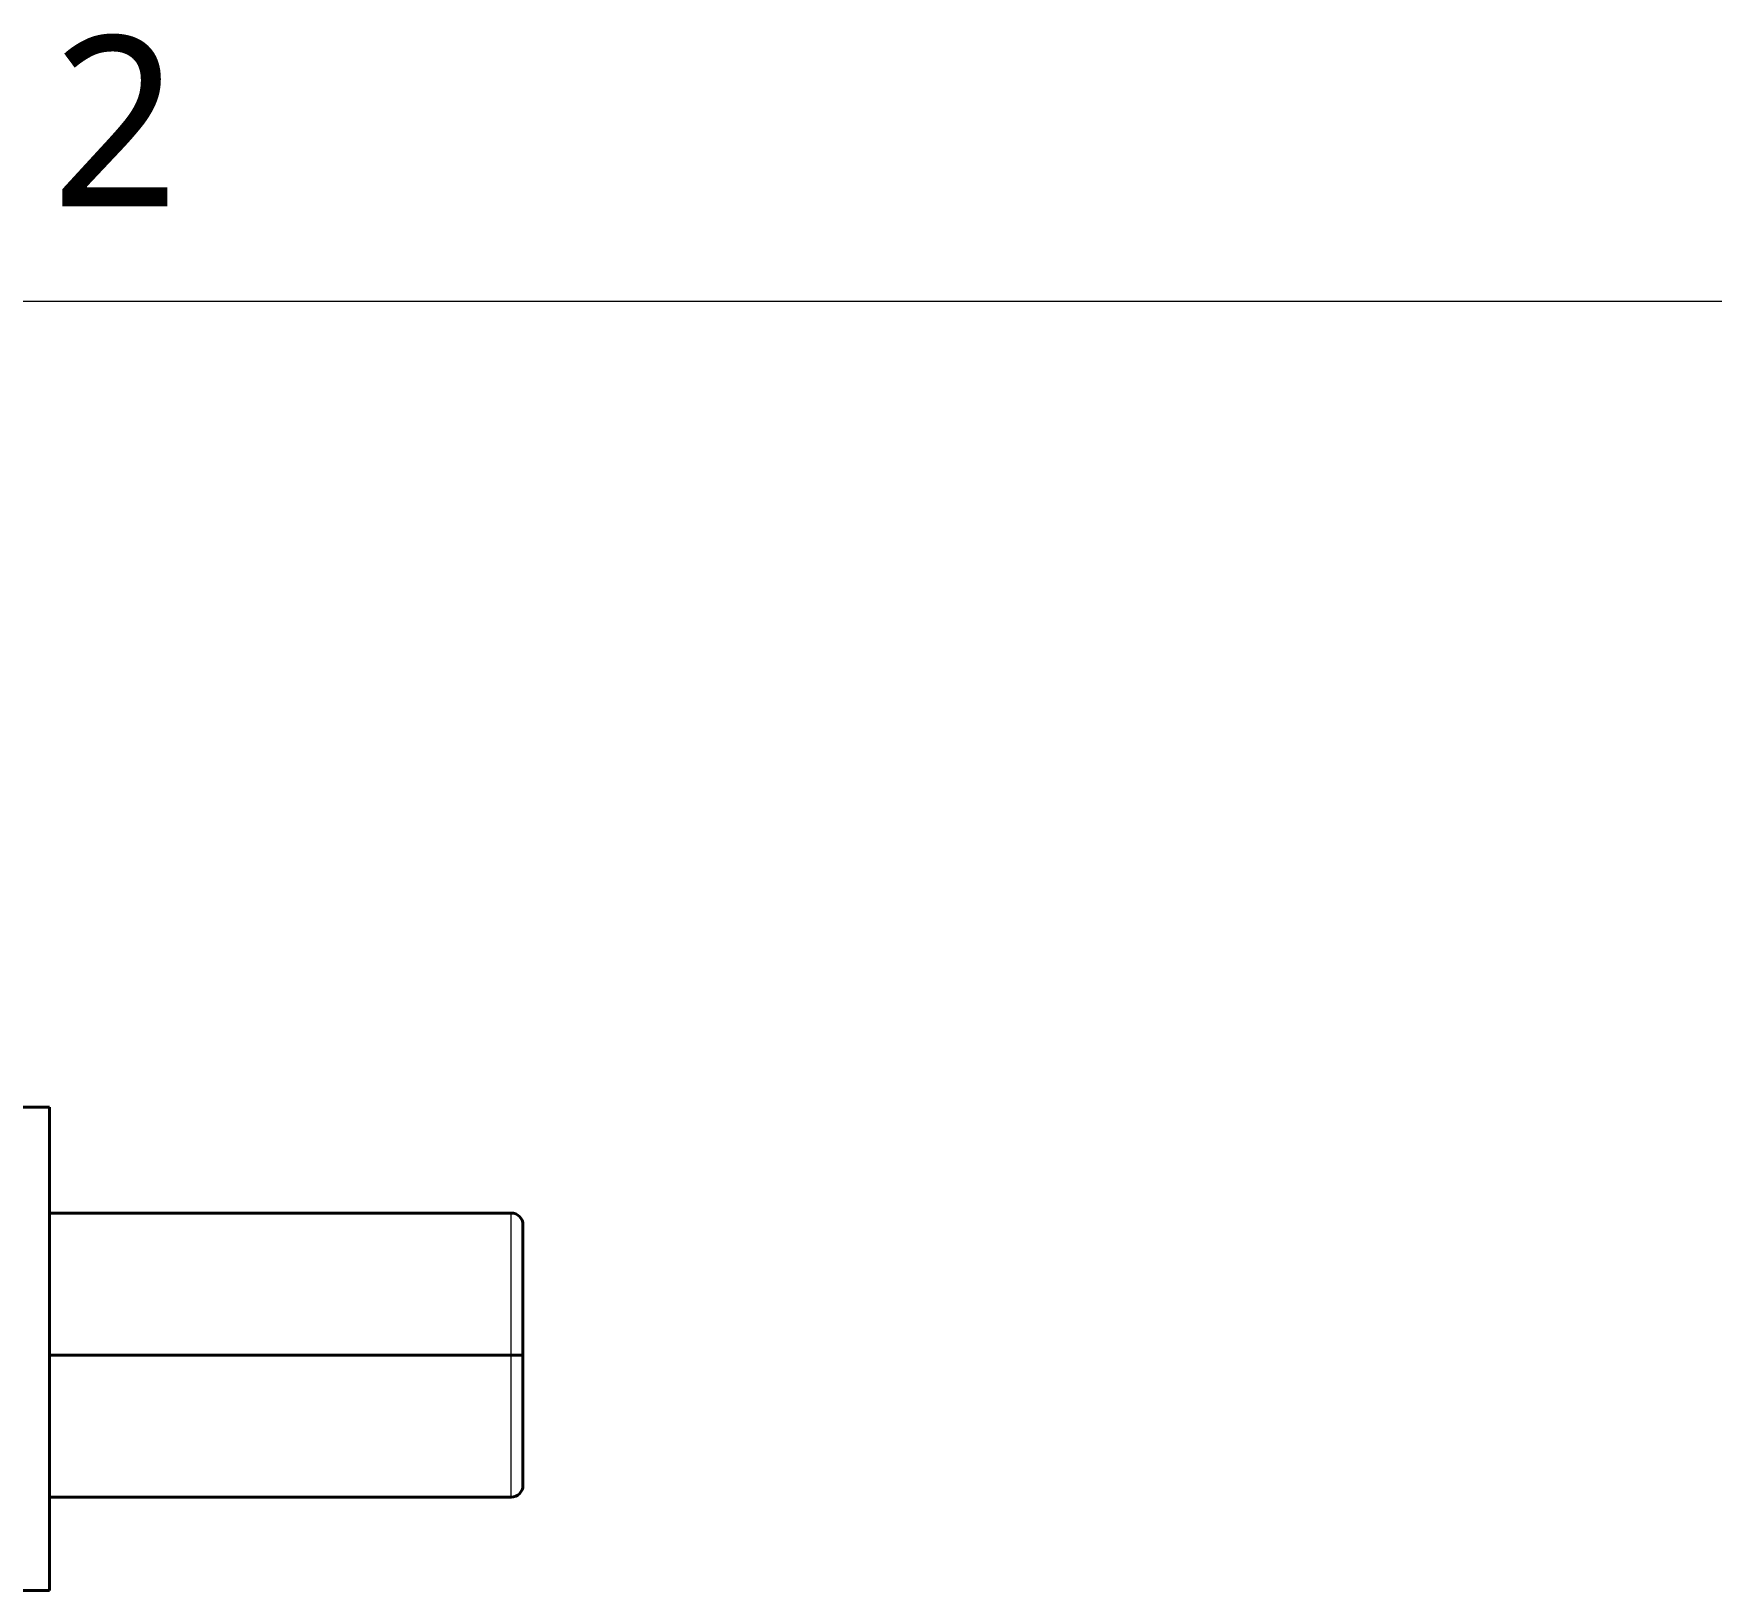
# Model space of a CAD drawing. Header units: inches. Extents: x 0 to 11, y 0 to 8.5.
# Drawn here: x 2.683 to 4.454, y 6.759 to 8.403 of the extents above; entities that cross this region are included whole.
import ezdxf

# ---------------------------------------------------------------- set-up
doc = ezdxf.new("R2010")
doc.units = ezdxf.units.IN
doc.header["$LTSCALE"] = 0.5
doc.header["$MEASUREMENT"] = 0
for name, color, linetype, lineweight in [('BORDER_FRAME', 7, 'Continuous', 15), ('BORDER_ZONES', 7, 'Continuous', 15), ('TANGENT_LINES', 7, 'Continuous', 15), ('Visible', 7, 'Continuous', 40)]:
    doc.layers.add(name, color=color, linetype=linetype, lineweight=lineweight)
doc.styles.add('Onshape-Standard', font='NotoSans-Regular.ttf')

msp = doc.modelspace()

# ---------------------------------------------------------------- linework, layer by layer
at = {"layer": 'BORDER_FRAME'}
msp.add_line((0.399, 8.12), (10.639, 8.12), dxfattribs=at)
at = {"layer": 'TANGENT_LINES'}
for p, q in [((3.1869, 7.0071), (3.1869, 7.1571)), ((3.1869, 6.8571), (3.1869, 7.0071))]:
    msp.add_line(p, q, dxfattribs=at)
at = {"layer": 'Visible'}
for p, q in [((2.6994, 7.2688), (2.2618, 7.2688)), ((2.6994, 6.7586), (2.6994, 7.2688)), ((2.6994, 7.1571), (3.1869, 7.1571)), ((3.1994, 7.1446), (3.1994, 7.0071)), ((3.1869, 7.0071), (2.6994, 7.0071)), ((3.1994, 7.0071), (3.1869, 7.0071)), ((3.1994, 7.0071), (3.1994, 6.8696)), ((3.1869, 6.8571), (2.6994, 6.8571)), ((2.6639, 6.7586), (2.6994, 6.7586))]:
    msp.add_line(p, q, dxfattribs=at)
for centre, start, end in [((3.1869, 7.1446), 0, 90), ((3.1869, 6.8696), 270, 0)]:
    msp.add_arc(centre, 0.0125, start, end, dxfattribs=at)

# ---------------------------------------------------------------- texts
at = {"layer": 'BORDER_ZONES', "insert": (2.769, 8.31), "char_height": 0.18, "attachment_point": 5, "style": 'Onshape-Standard'}
msp.add_mtext('2', dxfattribs=at)

doc.saveas('drawing.dxf')
